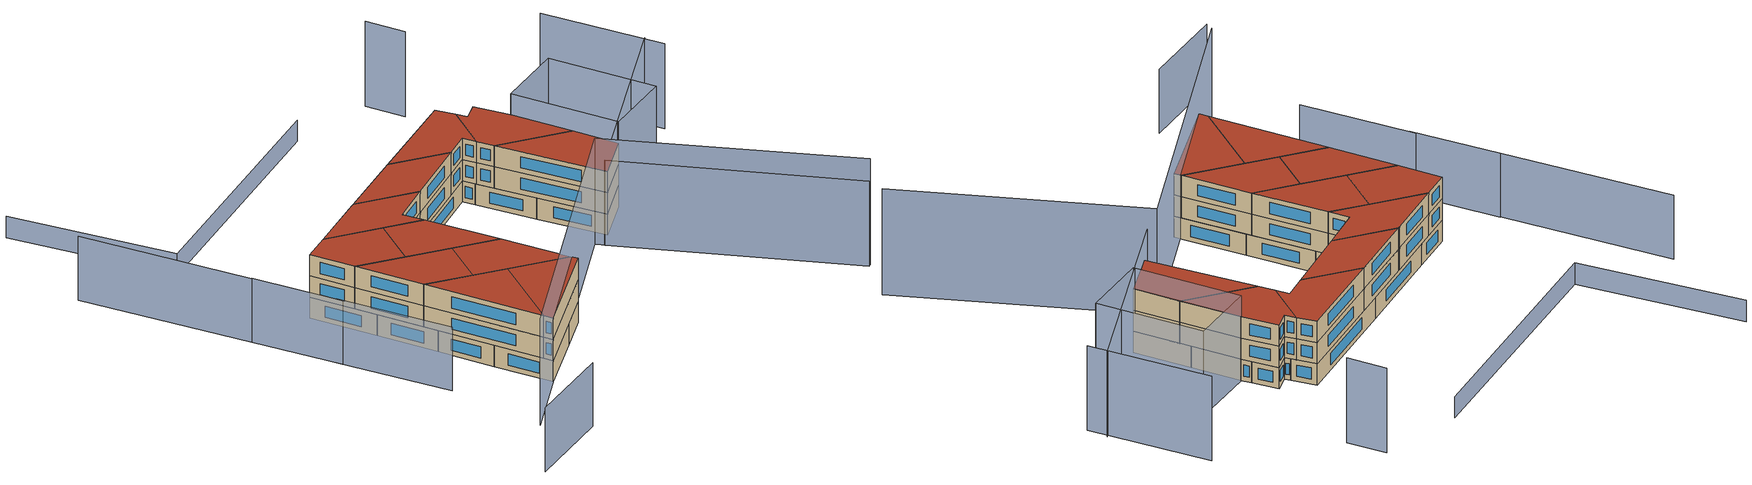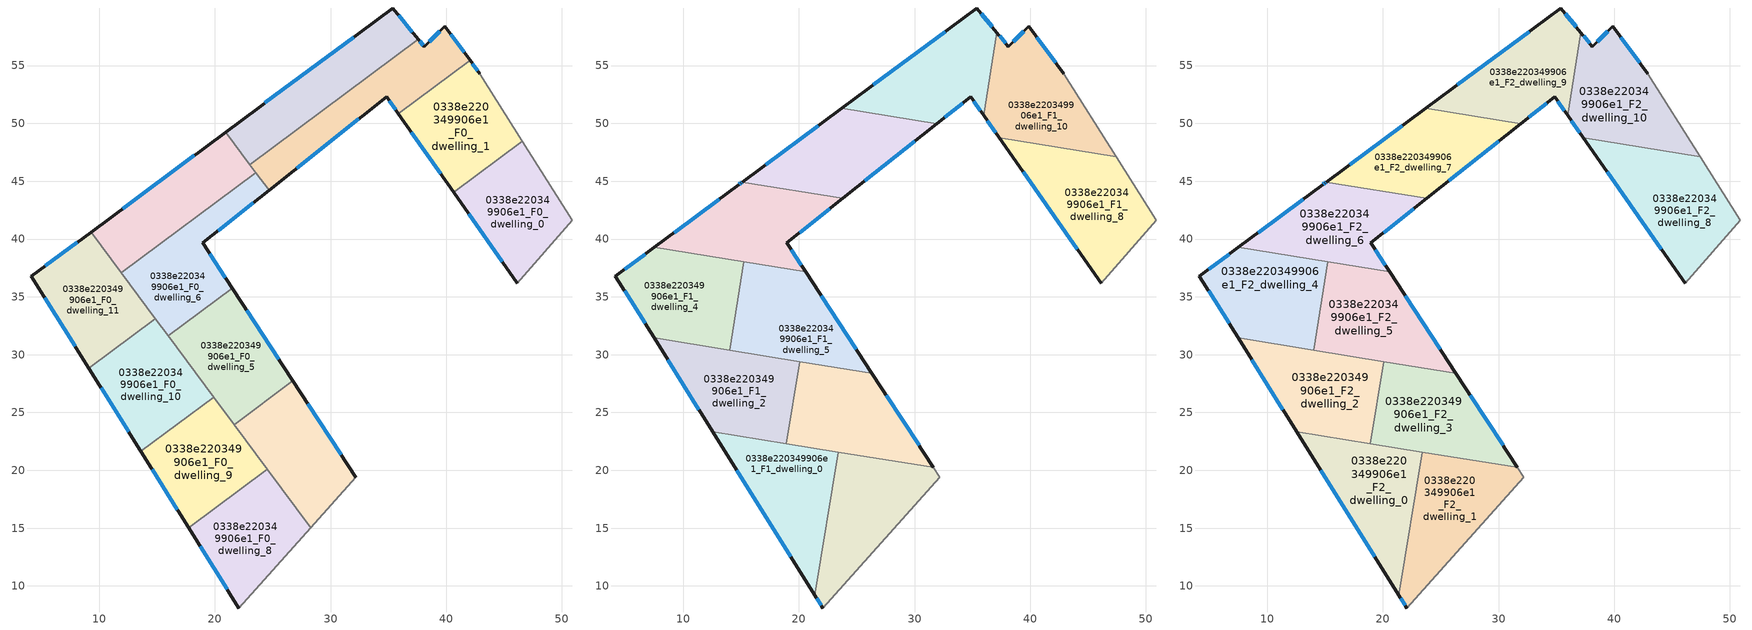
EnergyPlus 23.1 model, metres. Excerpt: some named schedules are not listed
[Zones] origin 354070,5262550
0338e220349906e1_F0_dwelling_0
 floor ground (EU_floor_Construction): 46.59,48.45 50.88,41.62 46.14,36.18 40.64,44.03 z0
 wall outside (EU_wall_Construction): 40.64,44.03 46.14,36.18 z0:3
 wall to 0338e220349906e1_F0_dwelling_1 (EU_wall_Construction): 46.59,48.45 40.64,44.03 z0:3
 wall adiabatic (EU_wall_Construction): 46.14,36.18 50.88,41.62 46.59,48.45 z0:3
 window (EU_Window_Construction): 41.93,42.19 44.85,38.02 z0.7:2.3
0338e220349906e1_F0_dwelling_1
 floor ground (EU_floor_Construction): 42.91,54.3 46.59,48.45 40.64,44.03 35.86,50.84 42.06,55.45 z0
 wall outside (EU_wall_Construction): 35.86,50.84 40.64,44.03 / 42.91,54.3 42.06,55.45 z0:3
 wall to 0338e220349906e1_F0_dwelling_2 (EU_wall_Construction): 42.06,55.45 35.86,50.84 z0:3
 wall adiabatic (EU_wall_Construction): 46.59,48.45 42.91,54.3 z0:3
 window (EU_Window_Construction): 36.98,49.24 39.52,45.63 / 42.71,54.57 42.26,55.18 z0.7:2.3
0338e220349906e1_F0_dwelling_10
 floor ground (EU_floor_Construction): 14.84,33.12 19.88,26.33 13.59,21.66 9.1,28.85 z0
 wall outside (EU_wall_Construction): 9.1,28.85 13.59,21.66 z0:3
 wall to 0338e220349906e1_F0_dwelling_11 (EU_wall_Construction): 14.84,33.12 9.1,28.85 z0:3
 wall to 0338e220349906e1_F0_dwelling_9 (EU_wall_Construction): 13.59,21.66 19.88,26.33 z0:3
 wall to 0338e220349906e1_F0_dwelling_5 (EU_wall_Construction): 19.88,26.33 15.96,31.62 z0:3
 wall to 0338e220349906e1_F0_dwelling_6 (EU_wall_Construction): 15.96,31.62 14.84,33.12 z0:3
 window (EU_Window_Construction): 10.15,27.16 12.53,23.35 z0.7:2.3
 ceiling adiabatic (EU_roof_Construction): 17.26,29.86 14.84,33.12 14.39,32.78 14,30.39 z3
0338e220349906e1_F0_dwelling_11
 floor ground (EU_floor_Construction): 9.28,40.61 14.84,33.12 9.1,28.85 4.13,36.79 z0
 wall outside (EU_wall_Construction): 9.28,40.61 4.13,36.79 9.1,28.85 z0:3
 wall to 0338e220349906e1_F0_dwelling_6 (EU_wall_Construction): 14.84,33.12 11.88,37.1 z0:3
 wall to 0338e220349906e1_F0_dwelling_7 (EU_wall_Construction): 11.88,37.1 9.28,40.61 z0:3
 window (EU_Window_Construction): 8.07,39.71 5.34,37.68 / 5.3,34.92 7.93,30.71 z0.7:2.3
0338e220349906e1_F0_dwelling_2
 floor ground (EU_floor_Construction): 39.86,58.4 42.06,55.45 35.86,50.84 34.84,52.3 24.67,44.22 23.02,46.44 37.6,57.27 38.12,56.63 z0
 wall outside (EU_wall_Construction): 24.67,44.22 34.84,52.3 35.86,50.84 / 42.06,55.45 39.86,58.4 38.12,56.63 37.6,57.27 z0:3
 wall to 0338e220349906e1_F0_dwelling_3 (EU_wall_Construction): 37.6,57.27 23.02,46.44 z0:3
 wall to 0338e220349906e1_F0_dwelling_6 (EU_wall_Construction): 23.53,45.75 24.67,44.22 z0:3
 wall to 0338e220349906e1_F0_dwelling_7 (EU_wall_Construction): 23.02,46.44 23.53,45.75 z0:3
 window (EU_Window_Construction): 35.08,51.96 35.62,51.19 / 27.06,46.12 32.46,50.4 / 37.99,56.78 37.72,57.12 / 39.45,57.98 38.53,57.05 / 41.54,56.14 40.38,57.71 z0.7:2.3
 ceiling adiabatic (EU_roof_Construction): 31.93,49.98 28.53,50.53 23.02,46.44 24.67,44.22 z3
0338e220349906e1_F0_dwelling_3
 floor ground (EU_floor_Construction): 35.38,59.98 37.6,57.27 23.02,46.44 20.93,49.26 z0
 wall outside (EU_wall_Construction): 37.6,57.27 35.38,59.98 20.93,49.26 z0:3
 wall to 0338e220349906e1_F0_dwelling_7 (EU_wall_Construction): 20.93,49.26 23.02,46.44 z0:3
 window (EU_Window_Construction): 31.98,57.46 24.32,51.77 / 37.08,57.9 35.9,59.34 z0.7:2.3
 ceiling adiabatic (EU_roof_Construction): 28.53,50.53 23.71,51.32 20.93,49.26 23.02,46.44 z3
0338e220349906e1_F0_dwelling_4
 floor ground (EU_floor_Construction): 26.74,27.72 32.18,19.42 28.27,15.04 21.65,23.94 z0
 wall outside (EU_wall_Construction): 32.18,19.42 26.74,27.72 z0:3
 wall to 0338e220349906e1_F0_dwelling_5 (EU_wall_Construction): 26.74,27.72 21.65,23.94 z0:3
 wall adiabatic (EU_wall_Construction): 28.27,15.04 32.18,19.42 z0:3
 wall to 0338e220349906e1_F0_dwelling_8 (EU_wall_Construction): 24.51,20.09 28.27,15.04 z0:3
 wall to 0338e220349906e1_F0_dwelling_9 (EU_wall_Construction): 21.65,23.94 24.51,20.09 z0:3
 window (EU_Window_Construction): 30.9,21.37 28.02,25.77 z0.7:2.3
0338e220349906e1_F0_dwelling_5
 floor ground (EU_floor_Construction): 21.5,35.74 26.74,27.72 21.65,23.94 15.96,31.62 z0
 wall outside (EU_wall_Construction): 26.74,27.72 21.5,35.74 z0:3
 wall to 0338e220349906e1_F0_dwelling_6 (EU_wall_Construction): 21.5,35.74 15.96,31.62 z0:3
 wall to 0338e220349906e1_F0_dwelling_9 (EU_wall_Construction): 19.88,26.33 21.65,23.94 z0:3
 window (EU_Window_Construction): 25.51,29.61 22.73,33.86 z0.7:2.3
 ceiling adiabatic (EU_roof_Construction): 26.3,28.39 21.5,35.74 15.96,31.62 17.26,29.86 z3
0338e220349906e1_F0_dwelling_6
 floor ground (EU_floor_Construction): 23.53,45.75 24.67,44.22 18.94,39.66 21.5,35.74 15.96,31.62 11.88,37.1 z0
 wall outside (EU_wall_Construction): 21.5,35.74 18.94,39.66 24.67,44.22 z0:3
 wall to 0338e220349906e1_F0_dwelling_7 (EU_wall_Construction): 23.53,45.75 11.88,37.1 z0:3
 window (EU_Window_Construction): 20.28,40.73 23.33,43.15 / 20.9,36.66 19.54,38.74 z0.7:2.3
0338e220349906e1_F0_dwelling_7
 floor ground (EU_floor_Construction): 20.93,49.26 23.53,45.75 11.88,37.1 9.28,40.61 z0
 wall outside (EU_wall_Construction): 20.93,49.26 9.28,40.61 z0:3
 window (EU_Window_Construction): 18.2,47.23 12.02,42.64 z0.7:2.3
0338e220349906e1_F0_dwelling_8
 floor ground (EU_floor_Construction): 24.51,20.09 28.27,15.04 22.07,8.09 17.72,15.05 z0
 wall outside (EU_wall_Construction): 17.72,15.05 22.07,8.09 z0:3
 wall to 0338e220349906e1_F0_dwelling_9 (EU_wall_Construction): 24.51,20.09 17.72,15.05 z0:3
 wall adiabatic (EU_wall_Construction): 22.07,8.09 28.27,15.04 z0:3
 window (EU_Window_Construction): 18.74,13.42 21.05,9.73 z0.7:2.3
0338e220349906e1_F0_dwelling_9
 floor ground (EU_floor_Construction): 19.88,26.33 24.51,20.09 17.72,15.05 13.59,21.66 z0
 wall outside (EU_wall_Construction): 13.59,21.66 17.72,15.05 z0:3
 window (EU_Window_Construction): 14.56,20.11 16.75,16.6 z0.7:2.3
0338e220349906e1_F1_dwelling_0
 floor to 0338e220349906e1_F0_dwelling_9 (EU_floor_Construction): 23.39,21.58 22.97,18.95 17.72,15.05 13.59,21.66 15.26,22.9 z3
 floor to 0338e220349906e1_F0_dwelling_10 (EU_floor_Construction): 15.26,22.9 13.59,21.66 12.54,23.34 z3
 floor to 0338e220349906e1_F0_dwelling_8 (EU_floor_Construction): 22.97,18.95 21.39,9.19 17.72,15.05 z3
 wall outside (EU_wall_Construction): 12.53,23.34 21.39,9.19 z3:6
 wall to 0338e220349906e1_F1_dwelling_1 (EU_wall_Construction): 21.39,9.19 23.39,21.58 z3:6
 wall to 0338e220349906e1_F1_dwelling_2 (EU_wall_Construction): 18.91,22.31 12.53,23.34 z3:6
 wall to 0338e220349906e1_F1_dwelling_3 (EU_wall_Construction): 23.39,21.58 18.91,22.31 z3:6
 window (EU_Window_Construction): 14.61,20.02 19.31,12.51 z3.7:5.3
0338e220349906e1_F1_dwelling_1
 floor to 0338e220349906e1_F0_dwelling_8 (EU_floor_Construction): 24.51,20.09 28.27,15.04 22.07,8.09 21.39,9.19 22.97,18.95 z3
 floor to 0338e220349906e1_F0_dwelling_4 (EU_floor_Construction): 31.63,20.25 32.18,19.42 28.27,15.04 23.41,21.58 z3
 floor to 0338e220349906e1_F0_dwelling_9 (EU_floor_Construction): 23.41,21.58 24.51,20.09 22.97,18.95 23.39,21.58 z3
 wall outside (EU_wall_Construction): 21.39,9.19 22.07,8.09 z3:6
 wall adiabatic (EU_wall_Construction): 22.07,8.09 32.18,19.42 31.63,20.25 z3:6
 wall to 0338e220349906e1_F1_dwelling_3 (EU_wall_Construction): 31.63,20.25 23.39,21.58 z3:6
 window (EU_Window_Construction): 21.55,8.93 21.91,8.35 z3.7:5.3
0338e220349906e1_F1_dwelling_10
 floor to 0338e220349906e1_F0_dwelling_1 (EU_floor_Construction): 42.91,54.3 46.59,48.45 45.27,47.47 37.33,48.75 35.96,50.71 36,50.95 42.06,55.45 z3
 floor to 0338e220349906e1_F0_dwelling_0 (EU_floor_Construction): 46.59,48.45 47.42,47.12 45.27,47.47 z3
 floor to 0338e220349906e1_F0_dwelling_2 (EU_floor_Construction): 39.86,58.4 42.06,55.45 36,50.95 36.94,56.78 37.6,57.27 38.12,56.63 z3
 floor to 0338e220349906e1_F0_dwelling_3 (EU_floor_Construction): 37.12,57.85 37.6,57.27 36.94,56.78 z3
 wall outside (EU_wall_Construction): 35.96,50.7 37.33,48.75 / 42.91,54.3 39.86,58.4 38.12,56.63 37.12,57.85 z3:6
 wall to 0338e220349906e1_F1_dwelling_8 (EU_wall_Construction): 37.33,48.75 47.42,47.12 z3:6
 wall to 0338e220349906e1_F1_dwelling_9 (EU_wall_Construction): 37.12,57.85 35.96,50.7 z3:6
 wall adiabatic (EU_wall_Construction): 47.42,47.12 42.91,54.3 z3:6
 window (EU_Window_Construction): 36.28,50.25 37.01,49.21 / 37.88,56.92 37.35,57.56 / 39.45,57.98 38.53,57.05 / 42.2,55.26 40.58,57.44 z3.7:5.3
0338e220349906e1_F1_dwelling_2
 floor to 0338e220349906e1_F0_dwelling_10 (EU_floor_Construction): 17.26,29.86 19.62,26.68 19.52,26.07 15.26,22.9 12.54,23.34 9.1,28.85 11.68,30.77 z3
 floor to 0338e220349906e1_F0_dwelling_11 (EU_floor_Construction): 11.68,30.77 9.1,28.85 7.47,31.45 z3
 floor to 0338e220349906e1_F0_dwelling_9 (EU_floor_Construction): 19.52,26.07 18.91,22.31 15.26,22.9 z3
 floor to 0338e220349906e1_F0_dwelling_5 (EU_floor_Construction): 20.06,29.41 19.62,26.68 17.26,29.86 z3
 wall outside (EU_wall_Construction): 7.47,31.45 12.53,23.34 z3:6
 wall to 0338e220349906e1_F1_dwelling_3 (EU_wall_Construction): 18.91,22.31 20.06,29.41 z3:6
 wall to 0338e220349906e1_F1_dwelling_4 (EU_wall_Construction): 14,30.39 7.47,31.45 z3:6
 wall to 0338e220349906e1_F1_dwelling_5 (EU_wall_Construction): 20.06,29.41 14,30.39 z3:6
 window (EU_Window_Construction): 8.66,29.55 11.35,25.25 z3.7:5.3
0338e220349906e1_F1_dwelling_3
 floor to 0338e220349906e1_F0_dwelling_4 (EU_floor_Construction): 26.74,27.72 31.63,20.25 23.41,21.58 21.65,23.94 z3
 floor to 0338e220349906e1_F0_dwelling_5 (EU_floor_Construction): 26.3,28.39 26.74,27.72 21.65,23.94 19.62,26.68 20.06,29.41 z3
 floor to 0338e220349906e1_F0_dwelling_9 (EU_floor_Construction): 19.88,26.33 23.41,21.58 18.91,22.31 19.52,26.07 z3
 floor to 0338e220349906e1_F0_dwelling_10 (EU_floor_Construction): 19.62,26.68 19.88,26.33 19.52,26.07 z3
 wall outside (EU_wall_Construction): 31.63,20.25 26.3,28.39 z3:6
 wall to 0338e220349906e1_F1_dwelling_5 (EU_wall_Construction): 26.3,28.39 20.06,29.41 z3:6
 window (EU_Window_Construction): 30.38,22.16 27.56,26.48 z3.7:5.3
0338e220349906e1_F1_dwelling_4
 floor to 0338e220349906e1_F0_dwelling_11 (EU_floor_Construction): 10.65,38.77 14.52,33.56 14.39,32.78 11.68,30.77 7.47,31.45 4.13,36.79 7.5,39.28 z3
 floor to 0338e220349906e1_F0_dwelling_6 (EU_floor_Construction): 15.24,38.02 14.52,33.56 11.88,37.1 13.5,38.31 z3
 floor to 0338e220349906e1_F0_dwelling_10 (EU_floor_Construction): 14.39,32.78 14,30.39 11.68,30.77 z3
 floor to 0338e220349906e1_F0_dwelling_7 (EU_floor_Construction): 13.5,38.31 11.88,37.1 10.65,38.77 z3
 wall outside (EU_wall_Construction): 7.49,39.28 4.13,36.79 7.47,31.45 z3:6
 wall to 0338e220349906e1_F1_dwelling_5 (EU_wall_Construction): 14,30.39 15.24,38.03 z3:6
 wall to 0338e220349906e1_F1_dwelling_6 (EU_wall_Construction): 15.24,38.03 7.49,39.28 z3:6
 window (EU_Window_Construction): 6.7,38.69 4.92,37.37 / 4.92,35.53 6.69,32.7 z3.7:5.3
0338e220349906e1_F1_dwelling_5
 floor to 0338e220349906e1_F0_dwelling_6 (EU_floor_Construction): 20.57,37.16 21.5,35.74 15.96,31.62 14.52,33.56 15.24,38.02 z3
 floor to 0338e220349906e1_F0_dwelling_11 (EU_floor_Construction): 14.52,33.56 14.84,33.11 14.39,32.78 z3
 floor adiabatic (EU_floor_Construction): 21.5,35.74 26.3,28.39 14,30.39 14.39,32.78 14.84,33.11 15.96,31.62 z3
 wall outside (EU_wall_Construction): 26.3,28.39 20.57,37.16 z3:6
 wall to 0338e220349906e1_F1_dwelling_6 (EU_wall_Construction): 20.57,37.16 15.24,38.02 z3:6
 window (EU_Window_Construction): 24.96,30.45 21.92,35.1 z3.7:5.3
0338e220349906e1_F1_dwelling_6
 floor to 0338e220349906e1_F0_dwelling_6 (EU_floor_Construction): 23.78,43.51 18.94,39.66 20.57,37.16 13.5,38.31 21.1,43.94 z3
 floor to 0338e220349906e1_F0_dwelling_7 (EU_floor_Construction): 21.1,43.94 13.5,38.31 10.65,38.77 9.28,40.61 14.92,44.79 14.98,44.83 15.01,44.86 15.09,44.92 z3
 floor to 0338e220349906e1_F0_dwelling_11 (EU_floor_Construction): 9.28,40.61 10.65,38.77 7.5,39.28 z3
 wall outside (EU_wall_Construction): 20.57,37.16 18.94,39.66 23.78,43.51 / 15.09,44.92 14.98,44.83 14.81,44.71 7.49,39.28 z3:6
 wall to 0338e220349906e1_F1_dwelling_7 (EU_wall_Construction): 23.78,43.51 15.09,44.92 z3:6
 window (EU_Window_Construction): 20.07,40.57 22.64,42.6 / 20.19,37.75 19.32,39.07 / 13.09,43.44 9.21,40.56 / 14.94,44.8 14.85,44.74 / 15.06,44.9 15,44.85 z3.7:5.3
0338e220349906e1_F1_dwelling_7
 floor to 0338e220349906e1_F0_dwelling_7 (EU_floor_Construction): 20.93,49.26 23.53,45.75 21.1,43.94 15.09,44.92 z3
 floor to 0338e220349906e1_F0_dwelling_6 (EU_floor_Construction): 23.53,45.75 24.67,44.22 23.78,43.51 21.1,43.94 z3
 floor adiabatic (EU_floor_Construction): 31.93,49.98 24.67,44.22 20.93,49.26 15.09,44.92 23.7,51.32 z3
 wall outside (EU_wall_Construction): 23.78,43.51 31.93,49.98 / 23.7,51.32 15.09,44.92 z3:6
 wall to 0338e220349906e1_F1_dwelling_9 (EU_wall_Construction): 31.93,49.98 23.7,51.32 z3:6
 window (EU_Window_Construction): 25.69,45.03 30.02,48.46 / 21.68,49.81 17.11,46.42 z3.7:5.3
0338e220349906e1_F1_dwelling_8
 floor to 0338e220349906e1_F0_dwelling_0 (EU_floor_Construction): 47.42,47.12 50.88,41.62 46.14,36.18 40.64,44.03 45.27,47.47 z3
 floor to 0338e220349906e1_F0_dwelling_1 (EU_floor_Construction): 45.27,47.47 40.64,44.03 37.33,48.75 z3
 wall outside (EU_wall_Construction): 37.33,48.75 46.14,36.18 z3:6
 wall adiabatic (EU_wall_Construction): 46.14,36.18 50.88,41.62 47.42,47.12 z3:6
 window (EU_Window_Construction): 39.4,45.8 44.07,39.13 z3.7:5.3
0338e220349906e1_F1_dwelling_9
 floor to 0338e220349906e1_F0_dwelling_3 (EU_floor_Construction): 35.38,59.98 37.12,57.85 36.94,56.78 28.53,50.53 23.71,51.32 z3
 floor to 0338e220349906e1_F0_dwelling_2 (EU_floor_Construction): 36.94,56.78 36,50.95 35.86,50.84 34.84,52.3 31.93,49.98 28.53,50.53 z3
 floor to 0338e220349906e1_F0_dwelling_1 (EU_floor_Construction): 36,50.95 35.96,50.71 35.86,50.84 z3
 wall outside (EU_wall_Construction): 37.12,57.85 35.38,59.98 23.7,51.32 / 31.93,49.98 34.84,52.3 35.96,50.7 z3:6
 window (EU_Window_Construction): 36.71,58.35 35.78,59.48 / 35.11,51.92 35.7,51.08 / 32.61,50.53 34.16,51.75 / 32.63,57.95 26.44,53.35 z3.7:5.3
0338e220349906e1_F2_dwelling_0
 floor to 0338e220349906e1_F1_dwelling_0 (EU_floor_Construction): 23.39,21.58 21.39,9.19 12.53,23.34 z6
 wall outside (EU_wall_Construction): 12.53,23.34 21.39,9.19 z6:9
 wall to 0338e220349906e1_F2_dwelling_1 (EU_wall_Construction): 21.39,9.19 23.39,21.58 z6:9
 wall to 0338e220349906e1_F2_dwelling_2 (EU_wall_Construction): 18.91,22.31 12.53,23.34 z6:9
 wall to 0338e220349906e1_F2_dwelling_3 (EU_wall_Construction): 23.39,21.58 18.91,22.31 z6:9
 window (EU_Window_Construction): 14.61,20.02 19.31,12.51 z6.7:8.3
 roof outside (EU_roof_Construction): 21.39,9.19 23.39,21.58 12.53,23.34 z9
0338e220349906e1_F2_dwelling_1
 floor to 0338e220349906e1_F1_dwelling_1 (EU_floor_Construction): 31.63,20.25 32.18,19.42 22.07,8.09 21.39,9.19 23.39,21.58 z6
 wall outside (EU_wall_Construction): 21.39,9.19 22.07,8.09 z6:9
 wall adiabatic (EU_wall_Construction): 22.07,8.09 32.18,19.42 31.63,20.25 z6:9
 wall to 0338e220349906e1_F2_dwelling_3 (EU_wall_Construction): 31.63,20.25 23.39,21.58 z6:9
 window (EU_Window_Construction): 21.55,8.93 21.91,8.35 z6.7:8.3
 roof outside (EU_roof_Construction): 22.07,8.09 32.18,19.42 31.63,20.25 23.39,21.58 21.39,9.19 z9
0338e220349906e1_F2_dwelling_10
 floor to 0338e220349906e1_F1_dwelling_10 (EU_floor_Construction): 42.91,54.3 47.42,47.12 37.33,48.75 35.96,50.7 37.12,57.85 38.12,56.63 39.86,58.4 z6
 wall outside (EU_wall_Construction): 35.96,50.7 37.33,48.75 / 42.91,54.3 39.86,58.4 38.12,56.63 37.12,57.85 z6:9
 wall to 0338e220349906e1_F2_dwelling_8 (EU_wall_Construction): 37.33,48.75 47.42,47.12 z6:9
 wall to 0338e220349906e1_F2_dwelling_9 (EU_wall_Construction): 37.12,57.85 35.96,50.7 z6:9
 wall adiabatic (EU_wall_Construction): 47.42,47.12 42.91,54.3 z6:9
 window (EU_Window_Construction): 36.28,50.25 37.01,49.21 / 37.88,56.92 37.35,57.56 / 39.45,57.98 38.53,57.05 / 42.2,55.26 40.58,57.44 z6.7:8.3
 roof outside (EU_roof_Construction): 47.42,47.12 42.91,54.3 39.86,58.4 38.12,56.63 37.12,57.85 35.96,50.7 37.33,48.75 z9
0338e220349906e1_F2_dwelling_2
 floor to 0338e220349906e1_F1_dwelling_2 (EU_floor_Construction): 20.06,29.41 18.91,22.31 12.53,23.34 7.47,31.45 z6
 wall outside (EU_wall_Construction): 7.47,31.45 12.53,23.34 z6:9
 wall to 0338e220349906e1_F2_dwelling_3 (EU_wall_Construction): 18.91,22.31 20.06,29.41 z6:9
 wall to 0338e220349906e1_F2_dwelling_4 (EU_wall_Construction): 14,30.39 7.47,31.45 z6:9
 wall to 0338e220349906e1_F2_dwelling_5 (EU_wall_Construction): 20.06,29.41 14,30.39 z6:9
 window (EU_Window_Construction): 8.66,29.55 11.35,25.25 z6.7:8.3
 roof outside (EU_roof_Construction): 18.91,22.31 20.06,29.41 7.47,31.45 12.53,23.34 z9
0338e220349906e1_F2_dwelling_3
 floor to 0338e220349906e1_F1_dwelling_3 (EU_floor_Construction): 26.3,28.39 31.63,20.25 18.91,22.31 20.06,29.41 z6
 wall outside (EU_wall_Construction): 31.63,20.25 26.3,28.39 z6:9
 wall to 0338e220349906e1_F2_dwelling_5 (EU_wall_Construction): 26.3,28.39 20.06,29.41 z6:9
 window (EU_Window_Construction): 30.38,22.16 27.56,26.48 z6.7:8.3
 roof outside (EU_roof_Construction): 31.63,20.25 26.3,28.39 20.06,29.41 18.91,22.31 z9
0338e220349906e1_F2_dwelling_4
 floor to 0338e220349906e1_F1_dwelling_4 (EU_floor_Construction): 15.24,38.03 14,30.39 7.47,31.45 4.13,36.79 7.49,39.28 z6
 wall outside (EU_wall_Construction): 7.49,39.28 4.13,36.79 7.47,31.45 z6:9
 wall to 0338e220349906e1_F2_dwelling_5 (EU_wall_Construction): 14,30.39 15.24,38.03 z6:9
 wall to 0338e220349906e1_F2_dwelling_6 (EU_wall_Construction): 15.24,38.03 7.49,39.28 z6:9
 window (EU_Window_Construction): 6.7,38.69 4.92,37.37 / 4.92,35.53 6.69,32.7 z6.7:8.3
 roof outside (EU_roof_Construction): 14,30.39 15.24,38.03 7.49,39.28 4.13,36.79 7.47,31.45 z9
0338e220349906e1_F2_dwelling_5
 floor to 0338e220349906e1_F1_dwelling_5 (EU_floor_Construction): 20.57,37.16 26.3,28.39 14,30.39 15.24,38.03 z6
 wall outside (EU_wall_Construction): 26.3,28.39 20.57,37.16 z6:9
 wall to 0338e220349906e1_F2_dwelling_6 (EU_wall_Construction): 20.57,37.16 15.24,38.02 z6:9
 window (EU_Window_Construction): 24.96,30.45 21.92,35.1 z6.7:8.3
 roof outside (EU_roof_Construction): 26.3,28.39 20.57,37.16 15.24,38.03 14,30.39 z9
0338e220349906e1_F2_dwelling_6
 floor to 0338e220349906e1_F1_dwelling_6 (EU_floor_Construction): 23.78,43.51 18.94,39.66 20.57,37.16 7.49,39.28 14.81,44.71 14.98,44.83 15.09,44.92 z6
 wall outside (EU_wall_Construction): 20.57,37.16 18.94,39.66 23.78,43.51 / 15.09,44.92 14.98,44.83 14.81,44.71 7.49,39.28 z6:9
 wall to 0338e220349906e1_F2_dwelling_7 (EU_wall_Construction): 23.78,43.51 15.09,44.92 z6:9
 window (EU_Window_Construction): 20.07,40.57 22.64,42.6 / 20.19,37.75 19.32,39.07 / 13.09,43.44 9.21,40.56 / 14.94,44.8 14.85,44.74 / 15.06,44.9 15,44.85 z6.7:8.3
 roof outside (EU_roof_Construction): 20.57,37.16 18.94,39.66 23.78,43.51 15.09,44.92 14.98,44.83 14.81,44.71 7.49,39.28 z9
0338e220349906e1_F2_dwelling_7
 floor to 0338e220349906e1_F1_dwelling_7 (EU_floor_Construction): 31.93,49.98 23.78,43.51 15.09,44.92 23.7,51.32 z6
 wall outside (EU_wall_Construction): 23.78,43.51 31.93,49.98 / 23.7,51.32 15.09,44.92 z6:9
 wall to 0338e220349906e1_F2_dwelling_9 (EU_wall_Construction): 31.93,49.98 23.7,51.32 z6:9
 window (EU_Window_Construction): 25.69,45.03 30.02,48.46 / 21.68,49.81 17.11,46.42 z6.7:8.3
 roof outside (EU_roof_Construction): 31.93,49.98 23.7,51.32 15.09,44.92 23.78,43.51 z9
0338e220349906e1_F2_dwelling_8
 floor to 0338e220349906e1_F1_dwelling_8 (EU_floor_Construction): 47.42,47.12 50.88,41.62 46.14,36.18 37.33,48.75 z6
 wall outside (EU_wall_Construction): 37.33,48.75 46.14,36.18 z6:9
 wall adiabatic (EU_wall_Construction): 46.14,36.18 50.88,41.62 47.42,47.12 z6:9
 window (EU_Window_Construction): 39.4,45.8 44.07,39.13 z6.7:8.3
 roof outside (EU_roof_Construction): 46.14,36.18 50.88,41.62 47.42,47.12 37.33,48.75 z9
0338e220349906e1_F2_dwelling_9
 floor to 0338e220349906e1_F1_dwelling_9 (EU_floor_Construction): 35.38,59.98 37.12,57.85 35.96,50.7 34.84,52.3 31.93,49.98 23.7,51.32 z6
 wall outside (EU_wall_Construction): 37.12,57.85 35.38,59.98 23.7,51.32 / 31.93,49.98 34.84,52.3 35.96,50.7 z6:9
 window (EU_Window_Construction): 36.71,58.35 35.78,59.48 / 35.11,51.92 35.7,51.08 / 32.61,50.53 34.16,51.75 / 32.63,57.95 26.44,53.35 z6.7:8.3
 roof outside (EU_roof_Construction): 35.96,50.7 37.12,57.85 35.38,59.98 23.7,51.32 31.93,49.98 34.84,52.3 z9
shading: 10.06,-10.62 20.73,-3.82 / 1.44,25.66 10.26,12.45 / -4.99,35.23 1.92,24.86 / -18.18,54.94 -5.02,35.21 z0:9; 15.32,-0.35 43.61,35.05 / 43.61,35.05 70.32,13.71 z0:15; 24.87,75.5 -4.53,54.18 / -4.53,54.18 -18.05,72.82 z0:3; 70.05,13.39 44.57,34.26 / 44.57,34.26 64.1,58.11 / 65.46,55.48 56.01,69.71 / 39.38,74.12 36.42,78.8 / 50.88,41.62 42.91,54.3 / 42.91,54.3 51.3,59.57 / 51.3,59.57 59.26,46.89 / 59.26,46.89 50.88,41.62 z0:12
[Building]
EU S2 Campaign: North Axis=0; Terrain=City; Solar Distribution=FullExterior
[Site:Location]
Budapest.Ferenc.Liszt.Intl.AP: Latitude=47.437; Longitude=19.256; Time Zone=1; Elevation=185
[SizingPeriod:WeatherFileDays]
AnnualSizingPeriod: Begin Month=1; Begin Day of Month=1; End Month=12; End Day of Month=31; Day of Week for Start Day=Monday; Use Weather File Daylight Saving Period=No; Use Weather File Rain and Snow Indicators=No
[MATERIAL]
EU_InternalMass_Material: Roughness=MediumRough; Thickness=0.1; Conductivity=1; Density=1800; Specific Heat=900; Thermal Absorptance=0.9; Solar Absorptance=0.7; Visible Absorptance=0.7
[MATERIAL:NOMASS] Roughness=MediumRough; Thermal Absorptance=0.9; Solar Absorptance=0.7; Visible Absorptance=0.7
Name | Thermal Resistance
EU_wall_NoMass | 0.832559
EU_roof_NoMass | 1.39638
EU_floor_NoMass | 0.872794
[WINDOWMATERIAL:SIMPLEGLAZINGSYSTEM]
EU_Window_SimpleGlazing: UFactor=2.79869; Solar Heat Gain Coefficient=0.75; Visible Transmittance=0.75
[CONSTRUCTION]
EU_wall_Construction: EU_wall_NoMass
EU_roof_Construction: EU_roof_NoMass
EU_floor_Construction: EU_floor_NoMass
EU_Window_Construction: EU_Window_SimpleGlazing
EU_InternalMass_Construction: EU_InternalMass_Material
[ZONE] Type=1; Multiplier=1; Ceiling Height=autocalculate; Floor Area=autocalculate; Part of Total Floor Area=Yes
Name | Volume
0338e220349906e1_F0_dwelling_0 | 189.984
0338e220349906e1_F1_dwelling_0; 0338e220349906e1_F2_dwelling_0 | 207.235
0338e220349906e1_F0_dwelling_1 | 189.955
0338e220349906e1_F1_dwelling_1; 0338e220349906e1_F2_dwelling_1 | 207.255
0338e220349906e1_F0_dwelling_10 | 189.97
0338e220349906e1_F1_dwelling_10; 0338e220349906e1_F2_dwelling_10 | 207.272
0338e220349906e1_F0_dwelling_11 | 189.966
0338e220349906e1_F0_dwelling_2 | 189.981
0338e220349906e1_F1_dwelling_2; 0338e220349906e1_F2_dwelling_2 | 207.237
0338e220349906e1_F0_dwelling_3 | 189.946
0338e220349906e1_F1_dwelling_3; 0338e220349906e1_F2_dwelling_3 | 207.231
0338e220349906e1_F0_dwelling_4 | 189.974
0338e220349906e1_F1_dwelling_4; 0338e220349906e1_F2_dwelling_4 | 207.257
0338e220349906e1_F0_dwelling_5 | 189.998
0338e220349906e1_F1_dwelling_5; 0338e220349906e1_F2_dwelling_5 | 207.244
0338e220349906e1_F0_dwelling_6 | 189.968
0338e220349906e1_F1_dwelling_6; 0338e220349906e1_F2_dwelling_6 | 196.675
0338e220349906e1_F0_dwelling_7 | 189.96
0338e220349906e1_F1_dwelling_7; 0338e220349906e1_F2_dwelling_7 | 197.812
0338e220349906e1_F0_dwelling_8 | 189.954
0338e220349906e1_F1_dwelling_8; 0338e220349906e1_F2_dwelling_8 | 235.996
0338e220349906e1_F0_dwelling_9 | 189.963
0338e220349906e1_F1_dwelling_9; 0338e220349906e1_F2_dwelling_9 | 198.502
[INTERNALMASS] Construction=EU_InternalMass_Construction
Name | Zone or ZoneList | Surface Area
0338e220349906e1_F0_dwelling_0_EU_InternalMass | 0338e220349906e1_F0_dwelling_0 | 63.3281
0338e220349906e1_F0_dwelling_1_EU_InternalMass | 0338e220349906e1_F0_dwelling_1 | 63.3182
0338e220349906e1_F0_dwelling_2_EU_InternalMass | 0338e220349906e1_F0_dwelling_2 | 63.3269
0338e220349906e1_F0_dwelling_3_EU_InternalMass | 0338e220349906e1_F0_dwelling_3 | 63.3153
0338e220349906e1_F0_dwelling_4_EU_InternalMass | 0338e220349906e1_F0_dwelling_4 | 63.3248
0338e220349906e1_F0_dwelling_5_EU_InternalMass | 0338e220349906e1_F0_dwelling_5 | 63.3326
0338e220349906e1_F0_dwelling_6_EU_InternalMass | 0338e220349906e1_F0_dwelling_6 | 63.3226
0338e220349906e1_F0_dwelling_7_EU_InternalMass | 0338e220349906e1_F0_dwelling_7 | 63.3202
0338e220349906e1_F0_dwelling_8_EU_InternalMass | 0338e220349906e1_F0_dwelling_8 | 63.3181
0338e220349906e1_F0_dwelling_9_EU_InternalMass | 0338e220349906e1_F0_dwelling_9 | 63.3212
0338e220349906e1_F0_dwelling_10_EU_InternalMass | 0338e220349906e1_F0_dwelling_10 | 63.3235
0338e220349906e1_F0_dwelling_11_EU_InternalMass | 0338e220349906e1_F0_dwelling_11 | 63.322
0338e220349906e1_F1_dwelling_0_EU_InternalMass | 0338e220349906e1_F1_dwelling_0 | 69.0804
0338e220349906e1_F1_dwelling_1_EU_InternalMass | 0338e220349906e1_F1_dwelling_1 | 69.0755
0338e220349906e1_F1_dwelling_2_EU_InternalMass | 0338e220349906e1_F1_dwelling_2 | 69.0809
0338e220349906e1_F1_dwelling_3_EU_InternalMass | 0338e220349906e1_F1_dwelling_3 | 69.0776
0338e220349906e1_F1_dwelling_4_EU_InternalMass | 0338e220349906e1_F1_dwelling_4 | 69.0854
0338e220349906e1_F1_dwelling_5_EU_InternalMass | 0338e220349906e1_F1_dwelling_5 | 69.083
0338e220349906e1_F1_dwelling_6_EU_InternalMass | 0338e220349906e1_F1_dwelling_6 | 65.5578
0338e220349906e1_F1_dwelling_7_EU_InternalMass | 0338e220349906e1_F1_dwelling_7 | 65.9313
0338e220349906e1_F1_dwelling_8_EU_InternalMass | 0338e220349906e1_F1_dwelling_8 | 78.6605
0338e220349906e1_F1_dwelling_9_EU_InternalMass | 0338e220349906e1_F1_dwelling_9 | 66.1673
0338e220349906e1_F1_dwelling_10_EU_InternalMass | 0338e220349906e1_F1_dwelling_10 | 69.0849
0338e220349906e1_F2_dwelling_0_EU_InternalMass | 0338e220349906e1_F2_dwelling_0 | 69.0804
0338e220349906e1_F2_dwelling_1_EU_InternalMass | 0338e220349906e1_F2_dwelling_1 | 69.0755
0338e220349906e1_F2_dwelling_2_EU_InternalMass | 0338e220349906e1_F2_dwelling_2 | 69.0809
0338e220349906e1_F2_dwelling_3_EU_InternalMass | 0338e220349906e1_F2_dwelling_3 | 69.0776
0338e220349906e1_F2_dwelling_4_EU_InternalMass | 0338e220349906e1_F2_dwelling_4 | 69.0854
0338e220349906e1_F2_dwelling_5_EU_InternalMass | 0338e220349906e1_F2_dwelling_5 | 69.083
0338e220349906e1_F2_dwelling_6_EU_InternalMass | 0338e220349906e1_F2_dwelling_6 | 65.5578
0338e220349906e1_F2_dwelling_7_EU_InternalMass | 0338e220349906e1_F2_dwelling_7 | 65.9313
0338e220349906e1_F2_dwelling_8_EU_InternalMass | 0338e220349906e1_F2_dwelling_8 | 78.6605
0338e220349906e1_F2_dwelling_9_EU_InternalMass | 0338e220349906e1_F2_dwelling_9 | 66.1673
0338e220349906e1_F2_dwelling_10_EU_InternalMass | 0338e220349906e1_F2_dwelling_10 | 69.0849
[OTHEREQUIPMENT] Fuel Type=Electricity; Design Level Calculation Method=Watts/Area; Power per Zone Floor Area=1; Fraction Latent=0; Fraction Radiant=0; Fraction Lost=0; Carbon Dioxide Generation Rate=0; EndUse Subcategory=EU_Step8_InternalGains
Name | Zone or ZoneList or Space or SpaceList | Schedule
EU_Step8_InternalGain_0338e220349906e1_F0_dwelling_0_f000 | 0338e220349906e1_F0_dwelling_0 | EU_Step8_GainSchedule_0338e220349906e1_F0_dwelling_0_f000
EU_Step8_InternalGain_0338e220349906e1_F0_dwelling_1_f000 | 0338e220349906e1_F0_dwelling_1 | EU_Step8_GainSchedule_0338e220349906e1_F0_dwelling_1_f000
EU_Step8_InternalGain_0338e220349906e1_F0_dwelling_2_f000 | 0338e220349906e1_F0_dwelling_2 | EU_Step8_GainSchedule_0338e220349906e1_F0_dwelling_2_f000
EU_Step8_InternalGain_0338e220349906e1_F0_dwelling_3_f000 | 0338e220349906e1_F0_dwelling_3 | EU_Step8_GainSchedule_0338e220349906e1_F0_dwelling_3_f000
EU_Step8_InternalGain_0338e220349906e1_F0_dwelling_4_f000 | 0338e220349906e1_F0_dwelling_4 | EU_Step8_GainSchedule_0338e220349906e1_F0_dwelling_4_f000
EU_Step8_InternalGain_0338e220349906e1_F0_dwelling_5_f000 | 0338e220349906e1_F0_dwelling_5 | EU_Step8_GainSchedule_0338e220349906e1_F0_dwelling_5_f000
EU_Step8_InternalGain_0338e220349906e1_F0_dwelling_6_f000 | 0338e220349906e1_F0_dwelling_6 | EU_Step8_GainSchedule_0338e220349906e1_F0_dwelling_6_f000
EU_Step8_InternalGain_0338e220349906e1_F0_dwelling_7_f000 | 0338e220349906e1_F0_dwelling_7 | EU_Step8_GainSchedule_0338e220349906e1_F0_dwelling_7_f000
EU_Step8_InternalGain_0338e220349906e1_F0_dwelling_8_f000 | 0338e220349906e1_F0_dwelling_8 | EU_Step8_GainSchedule_0338e220349906e1_F0_dwelling_8_f000
EU_Step8_InternalGain_0338e220349906e1_F0_dwelling_9_f000 | 0338e220349906e1_F0_dwelling_9 | EU_Step8_GainSchedule_0338e220349906e1_F0_dwelling_9_f000
EU_Step8_InternalGain_0338e220349906e1_F0_dwelling_10_f000 | 0338e220349906e1_F0_dwelling_10 | EU_Step8_GainSchedule_0338e220349906e1_F0_dwelling_10_f000
EU_Step8_InternalGain_0338e220349906e1_F0_dwelling_11_f000 | 0338e220349906e1_F0_dwelling_11 | EU_Step8_GainSchedule_0338e220349906e1_F0_dwelling_11_f000
EU_Step8_InternalGain_0338e220349906e1_F1_dwelling_0_f000 | 0338e220349906e1_F1_dwelling_0 | EU_Step8_GainSchedule_0338e220349906e1_F1_dwelling_0_f000
EU_Step8_InternalGain_0338e220349906e1_F1_dwelling_1_f000 | 0338e220349906e1_F1_dwelling_1 | EU_Step8_GainSchedule_0338e220349906e1_F1_dwelling_1_f000
EU_Step8_InternalGain_0338e220349906e1_F1_dwelling_2_f000 | 0338e220349906e1_F1_dwelling_2 | EU_Step8_GainSchedule_0338e220349906e1_F1_dwelling_2_f000
EU_Step8_InternalGain_0338e220349906e1_F1_dwelling_3_f000 | 0338e220349906e1_F1_dwelling_3 | EU_Step8_GainSchedule_0338e220349906e1_F1_dwelling_3_f000
EU_Step8_InternalGain_0338e220349906e1_F1_dwelling_4_f000 | 0338e220349906e1_F1_dwelling_4 | EU_Step8_GainSchedule_0338e220349906e1_F1_dwelling_4_f000
EU_Step8_InternalGain_0338e220349906e1_F1_dwelling_5_f000 | 0338e220349906e1_F1_dwelling_5 | EU_Step8_GainSchedule_0338e220349906e1_F1_dwelling_5_f000
EU_Step8_InternalGain_0338e220349906e1_F1_dwelling_6_f000 | 0338e220349906e1_F1_dwelling_6 | EU_Step8_GainSchedule_0338e220349906e1_F1_dwelling_6_f000
EU_Step8_InternalGain_0338e220349906e1_F1_dwelling_7_f000 | 0338e220349906e1_F1_dwelling_7 | EU_Step8_GainSchedule_0338e220349906e1_F1_dwelling_7_f000
EU_Step8_InternalGain_0338e220349906e1_F1_dwelling_8_f000 | 0338e220349906e1_F1_dwelling_8 | EU_Step8_GainSchedule_0338e220349906e1_F1_dwelling_8_f000
EU_Step8_InternalGain_0338e220349906e1_F1_dwelling_9_f000 | 0338e220349906e1_F1_dwelling_9 | EU_Step8_GainSchedule_0338e220349906e1_F1_dwelling_9_f000
EU_Step8_InternalGain_0338e220349906e1_F1_dwelling_10_f000 | 0338e220349906e1_F1_dwelling_10 | EU_Step8_GainSchedule_0338e220349906e1_F1_dwelling_10_f000
EU_Step8_InternalGain_0338e220349906e1_F2_dwelling_0_f000 | 0338e220349906e1_F2_dwelling_0 | EU_Step8_GainSchedule_0338e220349906e1_F2_dwelling_0_f000
EU_Step8_InternalGain_0338e220349906e1_F2_dwelling_1_f000 | 0338e220349906e1_F2_dwelling_1 | EU_Step8_GainSchedule_0338e220349906e1_F2_dwelling_1_f000
EU_Step8_InternalGain_0338e220349906e1_F2_dwelling_2_f000 | 0338e220349906e1_F2_dwelling_2 | EU_Step8_GainSchedule_0338e220349906e1_F2_dwelling_2_f000
EU_Step8_InternalGain_0338e220349906e1_F2_dwelling_3_f000 | 0338e220349906e1_F2_dwelling_3 | EU_Step8_GainSchedule_0338e220349906e1_F2_dwelling_3_f000
EU_Step8_InternalGain_0338e220349906e1_F2_dwelling_4_f000 | 0338e220349906e1_F2_dwelling_4 | EU_Step8_GainSchedule_0338e220349906e1_F2_dwelling_4_f000
EU_Step8_InternalGain_0338e220349906e1_F2_dwelling_5_f000 | 0338e220349906e1_F2_dwelling_5 | EU_Step8_GainSchedule_0338e220349906e1_F2_dwelling_5_f000
EU_Step8_InternalGain_0338e220349906e1_F2_dwelling_6_f000 | 0338e220349906e1_F2_dwelling_6 | EU_Step8_GainSchedule_0338e220349906e1_F2_dwelling_6_f000
EU_Step8_InternalGain_0338e220349906e1_F2_dwelling_7_f000 | 0338e220349906e1_F2_dwelling_7 | EU_Step8_GainSchedule_0338e220349906e1_F2_dwelling_7_f000
EU_Step8_InternalGain_0338e220349906e1_F2_dwelling_8_f000 | 0338e220349906e1_F2_dwelling_8 | EU_Step8_GainSchedule_0338e220349906e1_F2_dwelling_8_f000
EU_Step8_InternalGain_0338e220349906e1_F2_dwelling_9_f000 | 0338e220349906e1_F2_dwelling_9 | EU_Step8_GainSchedule_0338e220349906e1_F2_dwelling_9_f000
EU_Step8_InternalGain_0338e220349906e1_F2_dwelling_10_f000 | 0338e220349906e1_F2_dwelling_10 | EU_Step8_GainSchedule_0338e220349906e1_F2_dwelling_10_f000
[ZONEVENTILATION:DESIGNFLOWRATE] Schedule=EU_AlwaysOn; Design Flow Rate Calculation Method=AirChanges/Hour; Air Changes per Hour=0.475469; Ventilation Type=Natural; Fan Pressure Rise=0; Fan Total Efficiency=1; Constant Term Coefficient=1; Temperature Term Coefficient=0; Velocity Term Coefficient=0; Velocity Squared Term Coefficient=0; Minimum Indoor Temperature=-100; Maximum Indoor Temperature=100; Delta Temperature=-100; Minimum Outdoor Temperature=-100; Maximum Outdoor Temperature=100; Maximum Wind Speed=40
Name | Zone or ZoneList or Space or SpaceList
EU_ConstantAir_0338e220349906e1_F0_dwelling_0 | 0338e220349906e1_F0_dwelling_0
EU_ConstantAir_0338e220349906e1_F0_dwelling_1 | 0338e220349906e1_F0_dwelling_1
EU_ConstantAir_0338e220349906e1_F0_dwelling_2 | 0338e220349906e1_F0_dwelling_2
EU_ConstantAir_0338e220349906e1_F0_dwelling_3 | 0338e220349906e1_F0_dwelling_3
EU_ConstantAir_0338e220349906e1_F0_dwelling_4 | 0338e220349906e1_F0_dwelling_4
EU_ConstantAir_0338e220349906e1_F0_dwelling_5 | 0338e220349906e1_F0_dwelling_5
EU_ConstantAir_0338e220349906e1_F0_dwelling_6 | 0338e220349906e1_F0_dwelling_6
EU_ConstantAir_0338e220349906e1_F0_dwelling_7 | 0338e220349906e1_F0_dwelling_7
EU_ConstantAir_0338e220349906e1_F0_dwelling_8 | 0338e220349906e1_F0_dwelling_8
EU_ConstantAir_0338e220349906e1_F0_dwelling_9 | 0338e220349906e1_F0_dwelling_9
EU_ConstantAir_0338e220349906e1_F0_dwelling_10 | 0338e220349906e1_F0_dwelling_10
EU_ConstantAir_0338e220349906e1_F0_dwelling_11 | 0338e220349906e1_F0_dwelling_11
EU_ConstantAir_0338e220349906e1_F1_dwelling_0 | 0338e220349906e1_F1_dwelling_0
EU_ConstantAir_0338e220349906e1_F1_dwelling_1 | 0338e220349906e1_F1_dwelling_1
EU_ConstantAir_0338e220349906e1_F1_dwelling_2 | 0338e220349906e1_F1_dwelling_2
EU_ConstantAir_0338e220349906e1_F1_dwelling_3 | 0338e220349906e1_F1_dwelling_3
EU_ConstantAir_0338e220349906e1_F1_dwelling_4 | 0338e220349906e1_F1_dwelling_4
EU_ConstantAir_0338e220349906e1_F1_dwelling_5 | 0338e220349906e1_F1_dwelling_5
EU_ConstantAir_0338e220349906e1_F1_dwelling_6 | 0338e220349906e1_F1_dwelling_6
EU_ConstantAir_0338e220349906e1_F1_dwelling_7 | 0338e220349906e1_F1_dwelling_7
EU_ConstantAir_0338e220349906e1_F1_dwelling_8 | 0338e220349906e1_F1_dwelling_8
EU_ConstantAir_0338e220349906e1_F1_dwelling_9 | 0338e220349906e1_F1_dwelling_9
EU_ConstantAir_0338e220349906e1_F1_dwelling_10 | 0338e220349906e1_F1_dwelling_10
EU_ConstantAir_0338e220349906e1_F2_dwelling_0 | 0338e220349906e1_F2_dwelling_0
EU_ConstantAir_0338e220349906e1_F2_dwelling_1 | 0338e220349906e1_F2_dwelling_1
EU_ConstantAir_0338e220349906e1_F2_dwelling_2 | 0338e220349906e1_F2_dwelling_2
EU_ConstantAir_0338e220349906e1_F2_dwelling_3 | 0338e220349906e1_F2_dwelling_3
EU_ConstantAir_0338e220349906e1_F2_dwelling_4 | 0338e220349906e1_F2_dwelling_4
EU_ConstantAir_0338e220349906e1_F2_dwelling_5 | 0338e220349906e1_F2_dwelling_5
EU_ConstantAir_0338e220349906e1_F2_dwelling_6 | 0338e220349906e1_F2_dwelling_6
EU_ConstantAir_0338e220349906e1_F2_dwelling_7 | 0338e220349906e1_F2_dwelling_7
EU_ConstantAir_0338e220349906e1_F2_dwelling_8 | 0338e220349906e1_F2_dwelling_8
EU_ConstantAir_0338e220349906e1_F2_dwelling_9 | 0338e220349906e1_F2_dwelling_9
EU_ConstantAir_0338e220349906e1_F2_dwelling_10 | 0338e220349906e1_F2_dwelling_10
[HVACTEMPLATE:ZONE:IDEALLOADSAIRSYSTEM] System Availability Schedule=EU_AlwaysOn; Maximum Heating Supply Air Temperature=50; Minimum Cooling Supply Air Temperature=13; Maximum Heating Supply Air Humidity Ratio=0.0156; Minimum Cooling Supply Air Humidity Ratio=0.0077; Heating Limit=NoLimit; Cooling Limit=NoLimit; Heating Availability Schedule=EU_AlwaysOn; Cooling Availability Schedule=EU_CoolingOff; Dehumidification Control Type=ConstantSensibleHeatRatio; Cooling Sensible Heat Ratio=0.7; Dehumidification Setpoint=60; Humidification Control Type=None; Humidification Setpoint=30; Outdoor Air Method=None; Outdoor Air Flow Rate per Person=0.00944; Outdoor Air Flow Rate per Zone Floor Area=0; Outdoor Air Flow Rate per Zone=0; Demand Controlled Ventilation Type=None; Outdoor Air Economizer Type=NoEconomizer; Heat Recovery Type=None; Sensible Heat Recovery Effectiveness=0.7; Latent Heat Recovery Effectiveness=0.65
Name | Template Thermostat
0338e220349906e1_F0_dwelling_0 | EU_HeatOnly_0338e220349906e1_F0_dwelling_0
0338e220349906e1_F0_dwelling_1 | EU_HeatOnly_0338e220349906e1_F0_dwelling_1
0338e220349906e1_F0_dwelling_2 | EU_HeatOnly_0338e220349906e1_F0_dwelling_2
0338e220349906e1_F0_dwelling_3 | EU_HeatOnly_0338e220349906e1_F0_dwelling_3
0338e220349906e1_F0_dwelling_4 | EU_HeatOnly_0338e220349906e1_F0_dwelling_4
0338e220349906e1_F0_dwelling_5 | EU_HeatOnly_0338e220349906e1_F0_dwelling_5
0338e220349906e1_F0_dwelling_6 | EU_HeatOnly_0338e220349906e1_F0_dwelling_6
0338e220349906e1_F0_dwelling_7 | EU_HeatOnly_0338e220349906e1_F0_dwelling_7
0338e220349906e1_F0_dwelling_8 | EU_HeatOnly_0338e220349906e1_F0_dwelling_8
0338e220349906e1_F0_dwelling_9 | EU_HeatOnly_0338e220349906e1_F0_dwelling_9
0338e220349906e1_F0_dwelling_10 | EU_HeatOnly_0338e220349906e1_F0_dwelling_10
0338e220349906e1_F0_dwelling_11 | EU_HeatOnly_0338e220349906e1_F0_dwelling_11
0338e220349906e1_F1_dwelling_0 | EU_HeatOnly_0338e220349906e1_F1_dwelling_0
0338e220349906e1_F1_dwelling_1 | EU_HeatOnly_0338e220349906e1_F1_dwelling_1
0338e220349906e1_F1_dwelling_2 | EU_HeatOnly_0338e220349906e1_F1_dwelling_2
0338e220349906e1_F1_dwelling_3 | EU_HeatOnly_0338e220349906e1_F1_dwelling_3
0338e220349906e1_F1_dwelling_4 | EU_HeatOnly_0338e220349906e1_F1_dwelling_4
0338e220349906e1_F1_dwelling_5 | EU_HeatOnly_0338e220349906e1_F1_dwelling_5
0338e220349906e1_F1_dwelling_6 | EU_HeatOnly_0338e220349906e1_F1_dwelling_6
0338e220349906e1_F1_dwelling_7 | EU_HeatOnly_0338e220349906e1_F1_dwelling_7
0338e220349906e1_F1_dwelling_8 | EU_HeatOnly_0338e220349906e1_F1_dwelling_8
0338e220349906e1_F1_dwelling_9 | EU_HeatOnly_0338e220349906e1_F1_dwelling_9
0338e220349906e1_F1_dwelling_10 | EU_HeatOnly_0338e220349906e1_F1_dwelling_10
0338e220349906e1_F2_dwelling_0 | EU_HeatOnly_0338e220349906e1_F2_dwelling_0
0338e220349906e1_F2_dwelling_1 | EU_HeatOnly_0338e220349906e1_F2_dwelling_1
0338e220349906e1_F2_dwelling_2 | EU_HeatOnly_0338e220349906e1_F2_dwelling_2
0338e220349906e1_F2_dwelling_3 | EU_HeatOnly_0338e220349906e1_F2_dwelling_3
0338e220349906e1_F2_dwelling_4 | EU_HeatOnly_0338e220349906e1_F2_dwelling_4
0338e220349906e1_F2_dwelling_5 | EU_HeatOnly_0338e220349906e1_F2_dwelling_5
0338e220349906e1_F2_dwelling_6 | EU_HeatOnly_0338e220349906e1_F2_dwelling_6
0338e220349906e1_F2_dwelling_7 | EU_HeatOnly_0338e220349906e1_F2_dwelling_7
0338e220349906e1_F2_dwelling_8 | EU_HeatOnly_0338e220349906e1_F2_dwelling_8
0338e220349906e1_F2_dwelling_9 | EU_HeatOnly_0338e220349906e1_F2_dwelling_9
0338e220349906e1_F2_dwelling_10 | EU_HeatOnly_0338e220349906e1_F2_dwelling_10
[SIZING:ZONE] Zone Cooling Design Supply Air Temperature Input Method=SupplyAirTemperature; Zone Cooling Design Supply Air Temperature=13; Zone Heating Design Supply Air Temperature Input Method=SupplyAirTemperature; Zone Heating Design Supply Air Temperature=50; Zone Cooling Design Supply Air Humidity Ratio=0.008; Zone Heating Design Supply Air Humidity Ratio=0.008; Cooling Design Air Flow Method=DesignDay; Cooling Design Air Flow Rate=0; Cooling Minimum Air Flow per Zone Floor Area=0.000762; Cooling Minimum Air Flow=0; Cooling Minimum Air Flow Fraction=0.2; Heating Design Air Flow Method=DesignDay; Heating Design Air Flow Rate=0; Heating Maximum Air Flow per Zone Floor Area=0.002032; Heating Maximum Air Flow=0.141576; Heating Maximum Air Flow Fraction=0.3; Account for Dedicated Outdoor Air System=No; Dedicated Outdoor Air System Control Strategy=NeutralSupplyAir; Dedicated Outdoor Air Low Setpoint Temperature for Design=autosize; Dedicated Outdoor Air High Setpoint Temperature for Design=autosize; Zone Load Sizing Method=Sensible Load Only No Latent Load; Zone Latent Cooling Design Supply Air Humidity Ratio Input Method=HumidityRatioDifference; Zone Cooling Design Supply Air Humidity Ratio Difference=0.005; Zone Latent Heating Design Supply Air Humidity Ratio Input Method=HumidityRatioDifference; Zone Humidification Design Supply Air Humidity Ratio Difference=0.005
0338e220349906e1_F0_dwelling_0; 0338e220349906e1_F0_dwelling_1; 0338e220349906e1_F0_dwelling_2; 0338e220349906e1_F0_dwelling_3; 0338e220349906e1_F0_dwelling_4; 0338e220349906e1_F0_dwelling_5; 0338e220349906e1_F0_dwelling_6; 0338e220349906e1_F0_dwelling_7; 0338e220349906e1_F0_dwelling_8; 0338e220349906e1_F0_dwelling_9; 0338e220349906e1_F0_dwelling_10; 0338e220349906e1_F0_dwelling_11; 0338e220349906e1_F1_dwelling_0; 0338e220349906e1_F1_dwelling_1; 0338e220349906e1_F1_dwelling_2; 0338e220349906e1_F1_dwelling_3; 0338e220349906e1_F1_dwelling_4; 0338e220349906e1_F1_dwelling_5; 0338e220349906e1_F1_dwelling_6; 0338e220349906e1_F1_dwelling_7; 0338e220349906e1_F1_dwelling_8; 0338e220349906e1_F1_dwelling_9; 0338e220349906e1_F1_dwelling_10; 0338e220349906e1_F2_dwelling_0; 0338e220349906e1_F2_dwelling_1; 0338e220349906e1_F2_dwelling_2; 0338e220349906e1_F2_dwelling_3; 0338e220349906e1_F2_dwelling_4; 0338e220349906e1_F2_dwelling_5; 0338e220349906e1_F2_dwelling_6; 0338e220349906e1_F2_dwelling_7; 0338e220349906e1_F2_dwelling_8; 0338e220349906e1_F2_dwelling_9; 0338e220349906e1_F2_dwelling_10
[SCHEDULE:FILE] Column Number=1; Rows to Skip at Top=0; Number of Hours of Data=8760; Column Separator=Comma; Interpolate to Timestep=No; Minutes per Item=60; Adjust Schedule for Daylight Savings=Yes
Name | File
EU_Step8_GainSchedule_0338e220349906e1_F0_dwelling_0_f000 | ../../schedules/0338e220349906e1/0338e220349906e1_F0_dwelling_0_f000_gain.csv
EU_Step8_GainSchedule_0338e220349906e1_F0_dwelling_1_f000 | ../../schedules/0338e220349906e1/0338e220349906e1_F0_dwelling_1_f000_gain.csv
EU_Step8_GainSchedule_0338e220349906e1_F0_dwelling_2_f000 | ../../schedules/0338e220349906e1/0338e220349906e1_F0_dwelling_2_f000_gain.csv
EU_Step8_GainSchedule_0338e220349906e1_F0_dwelling_3_f000 | ../../schedules/0338e220349906e1/0338e220349906e1_F0_dwelling_3_f000_gain.csv
EU_Step8_GainSchedule_0338e220349906e1_F0_dwelling_4_f000 | ../../schedules/0338e220349906e1/0338e220349906e1_F0_dwelling_4_f000_gain.csv
EU_Step8_GainSchedule_0338e220349906e1_F0_dwelling_5_f000 | ../../schedules/0338e220349906e1/0338e220349906e1_F0_dwelling_5_f000_gain.csv
EU_Step8_GainSchedule_0338e220349906e1_F0_dwelling_6_f000 | ../../schedules/0338e220349906e1/0338e220349906e1_F0_dwelling_6_f000_gain.csv
EU_Step8_GainSchedule_0338e220349906e1_F0_dwelling_7_f000 | ../../schedules/0338e220349906e1/0338e220349906e1_F0_dwelling_7_f000_gain.csv
EU_Step8_GainSchedule_0338e220349906e1_F0_dwelling_8_f000 | ../../schedules/0338e220349906e1/0338e220349906e1_F0_dwelling_8_f000_gain.csv
EU_Step8_GainSchedule_0338e220349906e1_F0_dwelling_9_f000 | ../../schedules/0338e220349906e1/0338e220349906e1_F0_dwelling_9_f000_gain.csv
EU_Step8_GainSchedule_0338e220349906e1_F0_dwelling_10_f000 | ../../schedules/0338e220349906e1/0338e220349906e1_F0_dwelling_10_f000_gain.csv
EU_Step8_GainSchedule_0338e220349906e1_F0_dwelling_11_f000 | ../../schedules/0338e220349906e1/0338e220349906e1_F0_dwelling_11_f000_gain.csv
EU_Step8_GainSchedule_0338e220349906e1_F1_dwelling_0_f000 | ../../schedules/0338e220349906e1/0338e220349906e1_F1_dwelling_0_f000_gain.csv
EU_Step8_GainSchedule_0338e220349906e1_F1_dwelling_1_f000 | ../../schedules/0338e220349906e1/0338e220349906e1_F1_dwelling_1_f000_gain.csv
EU_Step8_GainSchedule_0338e220349906e1_F1_dwelling_2_f000 | ../../schedules/0338e220349906e1/0338e220349906e1_F1_dwelling_2_f000_gain.csv
EU_Step8_GainSchedule_0338e220349906e1_F1_dwelling_3_f000 | ../../schedules/0338e220349906e1/0338e220349906e1_F1_dwelling_3_f000_gain.csv
EU_Step8_GainSchedule_0338e220349906e1_F1_dwelling_4_f000 | ../../schedules/0338e220349906e1/0338e220349906e1_F1_dwelling_4_f000_gain.csv
EU_Step8_GainSchedule_0338e220349906e1_F1_dwelling_5_f000 | ../../schedules/0338e220349906e1/0338e220349906e1_F1_dwelling_5_f000_gain.csv
EU_Step8_GainSchedule_0338e220349906e1_F1_dwelling_6_f000 | ../../schedules/0338e220349906e1/0338e220349906e1_F1_dwelling_6_f000_gain.csv
EU_Step8_GainSchedule_0338e220349906e1_F1_dwelling_7_f000 | ../../schedules/0338e220349906e1/0338e220349906e1_F1_dwelling_7_f000_gain.csv
EU_Step8_GainSchedule_0338e220349906e1_F1_dwelling_8_f000 | ../../schedules/0338e220349906e1/0338e220349906e1_F1_dwelling_8_f000_gain.csv
EU_Step8_GainSchedule_0338e220349906e1_F1_dwelling_9_f000 | ../../schedules/0338e220349906e1/0338e220349906e1_F1_dwelling_9_f000_gain.csv
EU_Step8_GainSchedule_0338e220349906e1_F1_dwelling_10_f000 | ../../schedules/0338e220349906e1/0338e220349906e1_F1_dwelling_10_f000_gain.csv
EU_Step8_GainSchedule_0338e220349906e1_F2_dwelling_0_f000 | ../../schedules/0338e220349906e1/0338e220349906e1_F2_dwelling_0_f000_gain.csv
EU_Step8_GainSchedule_0338e220349906e1_F2_dwelling_1_f000 | ../../schedules/0338e220349906e1/0338e220349906e1_F2_dwelling_1_f000_gain.csv
EU_Step8_GainSchedule_0338e220349906e1_F2_dwelling_2_f000 | ../../schedules/0338e220349906e1/0338e220349906e1_F2_dwelling_2_f000_gain.csv
EU_Step8_GainSchedule_0338e220349906e1_F2_dwelling_3_f000 | ../../schedules/0338e220349906e1/0338e220349906e1_F2_dwelling_3_f000_gain.csv
EU_Step8_GainSchedule_0338e220349906e1_F2_dwelling_4_f000 | ../../schedules/0338e220349906e1/0338e220349906e1_F2_dwelling_4_f000_gain.csv
EU_Step8_GainSchedule_0338e220349906e1_F2_dwelling_5_f000 | ../../schedules/0338e220349906e1/0338e220349906e1_F2_dwelling_5_f000_gain.csv
